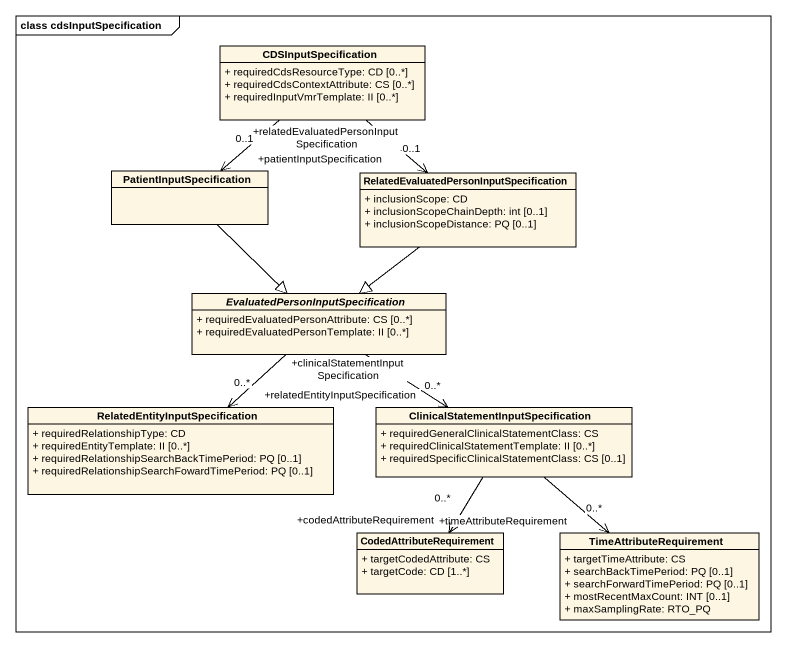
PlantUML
@startuml
mainframe class cdsInputSpecification
hide circle
hide empty members
skinparam classAttributeIconSize 0
class CDSInputSpecification {
  + requiredCdsResourceType: CD [0..*]
  + requiredCdsContextAttribute: CS [0..*]
  + requiredInputVmrTemplate: II [0..*]
}
class PatientInputSpecification
class "RelatedEvaluatedPersonInputSpecification" as RelatedEvaluatedPersonInputS {
  + inclusionScope: CD
  + inclusionScopeChainDepth: int [0..1]
  + inclusionScopeDistance: PQ [0..1]
}
abstract class "EvaluatedPersonInputSpecification" as EvaluatedPersonInputSpecific {
  + requiredEvaluatedPersonAttribute: CS [0..*]
  + requiredEvaluatedPersonTemplate: II [0..*]
}
class "RelatedEntityInputSpecification" as RelatedEntityInputSpecificat {
  + requiredRelationshipType: CD
  + requiredEntityTemplate: II [0..*]
  + requiredRelationshipSearchBackTimePeriod: PQ [0..1]
  + requiredRelationshipSearchFowardTimePeriod: PQ [0..1]
}
class "ClinicalStatementInputSpecification" as ClinicalStatementInputSpecif {
  + requiredGeneralClinicalStatementClass: CS
  + requiredClinicalStatementTemplate: II [0..*]
  + requiredSpecificClinicalStatementClass: CS [0..1]
}
class CodedAttributeRequirement {
  + targetCodedAttribute: CS
  + targetCode: CD [1..*]
}
class TimeAttributeRequirement {
  + targetTimeAttribute: CS
  + searchBackTimePeriod: PQ [0..1]
  + searchForwardTimePeriod: PQ [0..1]
  + mostRecentMaxCount: INT [0..1]
  + maxSamplingRate: RTO_PQ
}
CDSInputSpecification --> "+patientInputSpecification\n0..1" PatientInputSpecification
CDSInputSpecification --> "+relatedEvaluatedPersonInputSpecification\n0..1" RelatedEvaluatedPersonInputS
PatientInputSpecification --|> EvaluatedPersonInputSpecific
RelatedEvaluatedPersonInputS --|> EvaluatedPersonInputSpecific
EvaluatedPersonInputSpecific --> "+relatedEntityInputSpecification\n0..*" RelatedEntityInputSpecificat
EvaluatedPersonInputSpecific --> "+clinicalStatementInputSpecification\n0..*" ClinicalStatementInputSpecif
ClinicalStatementInputSpecif --> "+codedAttributeRequirement\n0..*" CodedAttributeRequirement
ClinicalStatementInputSpecif --> "+timeAttributeRequirement\n0..*" TimeAttributeRequirement
@enduml
